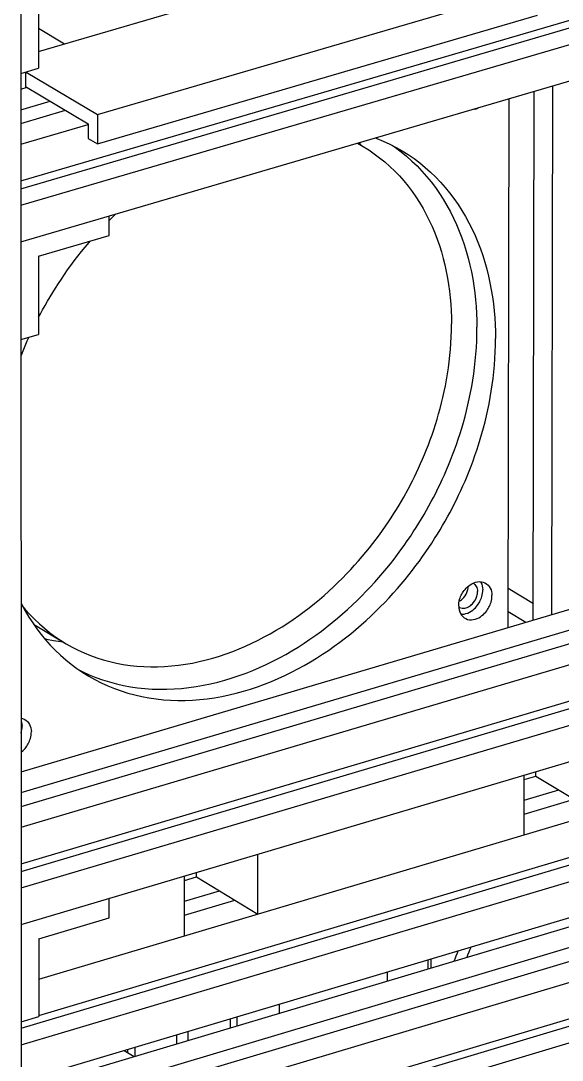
# Model space of a CAD drawing. Header units: millimetres. Extents: x -320 to 345, y -425 to 415.
# Drawn here: x -16.7 to 85.8, y -74.6 to 122.2 of the extents above; entities that cross this region are included whole.
import ezdxf

# ---------------------------------------------------------------- set-up
doc = ezdxf.new("R2010")
doc.units = ezdxf.units.MM
doc.layers.add('VISIBLE', color=7, linetype='Continuous')

msp = doc.modelspace()

# ---------------------------------------------------------------- linework, layer by layer
at = {"layer": 'VISIBLE'}
for p, q in [((-16.67, 91.93), (306.02, 186.43)), ((-16.67, 90.42), (302.44, 183.89)), ((-16.66, 87.3), (305.98, 181.83)), ((-16.66, 80.36), (305.93, 174.95)), ((-16.69, 149.35), (-16.59, -96.13)), ((-13.33, 116.42), (72.27, 141.43)), ((-13.33, 128.05), (-13.33, 113.21)), ((-2.2, 104.45), (81.13, 128.84)), ((-2.2, 98.9), (81.12, 123.29)), ((-13.33, 120.79), (-8.42, 117.86)), ((-16.67, 112.23), (-13.33, 113.21)), ((-16.67, 112.23), (-16.67, 112.23)), ((-15.82, 112.48), (-15.82, 109.8)), ((-15.7, 112.51), (-2.2, 104.45)), ((-13.33, 113.21), (-13.33, 113.21)), ((-16.67, 109.28), (-15.51, 109.62)), ((-15.82, 109.8), (-3.96, 102.72)), ((-15.82, 109.8), (-15.82, 109.8)), ((80.31, 8.78), (80.5, 108.85)), ((83.82, 9.82), (84.02, 109.88)), ((-16.67, 105.38), (-11.13, 107)), ((75.55, 7.37), (75.72, 107.44)), ((-16.67, 102.78), (-8.21, 105.26)), ((-2.2, 104.45), (-2.2, 98.9)), ((69.06, 105.49), (69.11, 105.49)), ((69.11, 105.49), (69.48, 105.57)), ((69.48, 105.57), (69.83, 105.7)), ((69.83, 105.7), (69.94, 105.75)), ((-16.67, 98.88), (-3.96, 102.6)), ((-3.96, 102.72), (-3.96, 99.94)), ((-3.96, 102.72), (-3.96, 102.72)), ((-16.67, 98.88), (-16.67, 98.88)), ((-3.96, 99.94), (-2.2, 98.9)), ((-3.96, 99.94), (-3.96, 99.94)), ((47.05, 99.04), (48.09, 98.44)), ((47.08, 99.05), (48.09, 98.44)), ((47.33, 99.12), (47.6, 98.74)), ((48.09, 98.44), (49.17, 97.77)), ((50.43, 100.03), (50.67, 99.94)), ((50.67, 99.94), (51.91, 99.43)), ((51.91, 99.43), (53.14, 98.86)), ((53.14, 98.86), (54.33, 98.25)), ((53.66, 98.59), (54.23, 98.2)), ((49.17, 97.77), (50.22, 97.05)), ((50.22, 97.05), (51.23, 96.29)), ((54.23, 98.2), (55.3, 97.4)), ((54.33, 98.25), (55.5, 97.58)), ((55.3, 97.4), (56.34, 96.55)), ((55.5, 97.58), (56.64, 96.87)), ((55.5, 97.58), (55.5, 97.58)), ((56.34, 96.55), (57.34, 95.66)), ((56.64, 96.87), (57.74, 96.11)), ((51.23, 96.29), (52.21, 95.49)), ((52.21, 95.49), (53.16, 94.65)), ((53.16, 94.65), (54.08, 93.76)), ((57.34, 95.66), (58.31, 94.73)), ((57.74, 96.11), (58.81, 95.31)), ((58.31, 94.73), (59.24, 93.76)), ((58.81, 95.31), (59.85, 94.46)), ((59.85, 94.46), (60.85, 93.57)), ((54.08, 93.76), (54.96, 92.85)), ((54.96, 92.85), (55.8, 91.9)), ((59.24, 93.76), (60.12, 92.76)), ((60.12, 92.76), (60.97, 91.72)), ((60.85, 93.57), (61.82, 92.64)), ((61.82, 92.64), (62.74, 91.67)), ((-16.67, 91.93), (-16.67, 91.93)), ((55.8, 91.9), (56.6, 90.91)), ((56.6, 90.91), (57.37, 89.89)), ((60.97, 91.72), (61.78, 90.64)), ((61.78, 90.64), (62.55, 89.54)), ((62.74, 91.67), (63.63, 90.67)), ((63.63, 90.67), (64.48, 89.63)), ((57.37, 89.89), (58.1, 88.85)), ((58.1, 88.85), (58.79, 87.78)), ((62.55, 89.54), (63.28, 88.41)), ((64.48, 89.63), (65.29, 88.55)), ((-16.66, 87.3), (-16.66, 87.3)), ((58.79, 87.78), (59.44, 86.68)), ((59.44, 86.68), (60.05, 85.56)), ((63.28, 88.41), (63.97, 87.25)), ((63.97, 87.25), (64.61, 86.06)), ((65.29, 88.55), (66.06, 87.45)), ((66.06, 87.45), (66.79, 86.32)), ((0.04, 81.55), (0.04, 85.25)), ((0.04, 85.25), (0.04, 85.25)), ((0.24, 84.61), (1.11, 85.47)), ((1.11, 85.47), (1.25, 85.61)), ((60.05, 85.56), (60.62, 84.42)), ((64.61, 86.06), (65.22, 84.86)), ((65.22, 84.86), (65.78, 83.63)), ((65.22, 84.86), (65.78, 83.63)), ((66.79, 86.32), (67.47, 85.16)), ((67.47, 85.16), (68.12, 83.98)), ((0.04, 84.41), (0.24, 84.61)), ((60.62, 84.42), (61.16, 83.25)), ((61.16, 83.25), (61.65, 82.08)), ((65.78, 83.63), (66.3, 82.39)), ((65.78, 83.63), (66.3, 82.39)), ((68.12, 83.98), (68.72, 82.77)), ((68.72, 82.77), (69.29, 81.54)), ((-13.32, 77.63), (0.04, 81.55)), ((0.04, 81.55), (0.04, 81.55)), ((61.65, 82.08), (62.11, 80.88)), ((62.11, 80.88), (62.53, 79.68)), ((66.3, 82.39), (66.78, 81.13)), ((66.78, 81.13), (67.23, 79.86)), ((66.78, 81.13), (67.23, 79.86)), ((69.29, 81.54), (69.81, 80.3)), ((-16.66, 80.36), (-16.66, 80.36)), ((-5.21, 78.5), (-4.5, 79.38)), ((-4.5, 79.38), (-3.77, 80.25)), ((-3.77, 80.25), (-3.56, 80.49)), ((62.53, 79.68), (62.91, 78.46)), ((67.23, 79.86), (67.63, 78.57)), ((69.81, 80.3), (70.29, 79.04)), ((70.29, 79.04), (70.73, 77.77)), ((-13.32, 77.63), (-13.31, 62.83)), ((-13.32, 77.63), (-13.32, 77.63)), ((-7.2, 75.89), (-6.56, 76.76)), ((-6.56, 76.76), (-5.9, 77.63)), ((-5.9, 77.63), (-5.21, 78.5)), ((62.91, 78.46), (63.25, 77.23)), ((63.25, 77.23), (63.56, 76)), ((67.63, 78.57), (67.99, 77.27)), ((67.99, 77.27), (68.32, 75.97)), ((70.73, 77.77), (71.13, 76.48)), ((-8.43, 74.17), (-7.83, 75.03)), ((-7.83, 75.03), (-7.2, 75.89)), ((63.56, 76), (63.83, 74.76)), ((68.32, 75.97), (68.6, 74.66)), ((68.32, 75.97), (68.6, 74.66)), ((71.13, 76.48), (71.5, 75.18)), ((71.5, 75.18), (71.82, 73.88)), ((71.5, 75.18), (71.82, 73.88)), ((-9.57, 72.47), (-9.01, 73.31)), ((-9.01, 73.31), (-8.43, 74.17)), ((63.83, 74.76), (64.07, 73.51)), ((64.07, 73.51), (64.27, 72.27)), ((68.6, 74.66), (68.85, 73.35)), ((68.85, 73.35), (69.07, 72.03)), ((71.82, 73.88), (72.11, 72.57)), ((71.82, 73.88), (72.11, 72.57)), ((-16.62, -19.95), (293.39, 71.93)), ((-10.63, 70.78), (-10.11, 71.62)), ((-10.11, 71.62), (-9.57, 72.47)), ((64.27, 72.27), (64.44, 71.02)), ((64.44, 71.02), (64.58, 69.77)), ((69.07, 72.03), (69.25, 70.72)), ((72.11, 72.57), (72.36, 71.26)), ((72.36, 71.26), (72.57, 69.94)), ((-16.62, -23.89), (297.8, 69.34)), ((-12.09, 68.31), (-11.63, 69.13)), ((-11.63, 69.13), (-11.14, 69.95)), ((-11.14, 69.95), (-10.63, 70.78)), ((64.58, 69.77), (64.69, 68.53)), ((69.25, 70.72), (69.39, 69.4)), ((69.39, 69.4), (69.5, 68.09)), ((72.57, 69.94), (72.75, 68.63)), ((-16.62, -26.52), (300.74, 67.61)), ((-12.98, 66.7), (-12.55, 67.5)), ((-12.55, 67.5), (-12.09, 68.31)), ((64.69, 68.53), (64.76, 67.29)), ((64.76, 67.29), (64.81, 66.05)), ((69.5, 68.09), (69.58, 66.78)), ((72.75, 68.63), (72.9, 67.31)), ((72.9, 67.31), (73.01, 66)), ((-16.62, -30.46), (305.15, 65.02)), ((-13.31, 66.07), (-12.98, 66.7)), ((64.81, 66.05), (64.83, 64.83)), ((69.58, 66.78), (69.63, 65.48)), ((69.63, 65.48), (69.65, 64.18)), ((73.01, 66), (73.09, 64.69)), ((64.78, 62.39), (64.82, 63.6)), ((64.82, 63.6), (64.83, 64.83)), ((69.64, 62.89), (69.65, 64.18)), ((73.09, 64.69), (73.14, 63.38)), ((73.14, 63.38), (73.16, 62.09)), ((-16.66, 61.85), (-13.31, 62.83)), ((-16.66, 61.85), (-16.66, 61.85)), ((-15.88, 60.68), (-15.48, 61.59)), ((-15.48, 61.59), (-15.17, 62.28)), ((-13.31, 62.83), (-13.31, 62.83)), ((64.64, 60), (64.72, 61.19)), ((64.72, 61.19), (64.78, 62.39)), ((69.54, 60.34), (69.6, 61.61)), ((69.6, 61.61), (69.64, 62.89)), ((73.15, 60.8), (73.16, 62.09)), ((-16.65, 58.8), (-16.27, 59.75)), ((-16.27, 59.75), (-15.88, 60.68)), ((64.53, 58.82), (64.64, 60)), ((69.34, 57.83), (69.45, 59.08)), ((69.45, 59.08), (69.54, 60.34)), ((73.05, 58.25), (73.11, 59.52)), ((73.11, 59.52), (73.15, 60.8)), ((-16.65, 58.79), (-16.65, 58.8)), ((-16.62, -37.37), (305.1, 58.16)), ((64.25, 56.49), (64.4, 57.65)), ((64.4, 57.65), (64.53, 58.82)), ((69.2, 56.6), (69.34, 57.83)), ((72.96, 56.99), (73.05, 58.25)), ((-16.62, -38.82), (301.54, 55.67)), ((63.89, 54.22), (64.08, 55.35)), ((64.08, 55.35), (64.25, 56.49)), ((68.86, 54.17), (69.04, 55.38)), ((69.04, 55.38), (69.2, 56.6)), ((72.7, 54.51), (72.84, 55.74)), ((72.84, 55.74), (72.96, 56.99)), ((-16.61, -41.97), (305.07, 53.6)), ((63.68, 53.11), (63.89, 54.22)), ((68.66, 52.98), (68.86, 54.17)), ((72.36, 52.08), (72.54, 53.29)), ((72.54, 53.29), (72.7, 54.51)), ((63.21, 50.92), (63.45, 52.01)), ((63.45, 52.01), (63.68, 53.11)), ((68.2, 50.65), (68.44, 51.81)), ((68.44, 51.81), (68.66, 52.98)), ((72.16, 50.89), (72.36, 52.08)), ((62.68, 48.81), (62.95, 49.86)), ((62.95, 49.86), (63.21, 50.92)), ((67.67, 48.38), (67.94, 49.5)), ((67.94, 49.5), (68.2, 50.65)), ((71.7, 48.55), (71.94, 49.71)), ((71.94, 49.71), (72.16, 50.89)), ((62.1, 46.76), (62.4, 47.77)), ((62.4, 47.77), (62.68, 48.81)), ((67.09, 46.18), (67.39, 47.27)), ((67.39, 47.27), (67.67, 48.38)), ((71.18, 46.28), (71.45, 47.41)), ((71.45, 47.41), (71.7, 48.55)), ((-16.61, -48.88), (305.02, 46.75)), ((61.47, 44.77), (61.79, 45.76)), ((61.79, 45.76), (62.1, 46.76)), ((66.77, 45.11), (67.09, 46.18)), ((70.89, 45.17), (71.18, 46.28)), ((60.8, 42.86), (61.14, 43.81)), ((61.14, 43.81), (61.47, 44.77)), ((66.11, 43.01), (66.45, 44.05)), ((66.45, 44.05), (66.77, 45.11)), ((70.28, 43.01), (70.59, 44.08)), ((70.59, 44.08), (70.89, 45.17)), ((60.1, 41.02), (60.46, 41.93)), ((60.46, 41.93), (60.8, 42.86)), ((65.4, 40.99), (65.76, 41.99)), ((65.76, 41.99), (66.11, 43.01)), ((69.61, 40.92), (69.95, 41.95)), ((69.95, 41.95), (70.28, 43.01)), ((59.37, 39.24), (59.74, 40.12)), ((59.74, 40.12), (60.1, 41.02)), ((64.66, 39.05), (65.04, 40.01)), ((65.04, 40.01), (65.4, 40.99)), ((68.91, 38.9), (69.27, 39.9)), ((69.27, 39.9), (69.61, 40.92)), ((58.22, 36.71), (58.61, 37.53)), ((58.61, 37.53), (58.99, 38.38)), ((58.99, 38.38), (59.37, 39.24)), ((63.89, 37.17), (64.28, 38.1)), ((64.28, 38.1), (64.66, 39.05)), ((68.16, 36.95), (68.54, 37.91)), ((68.54, 37.91), (68.91, 38.9)), ((57.44, 35.1), (57.83, 35.9)), ((57.83, 35.9), (58.22, 36.71)), ((63.09, 35.37), (63.49, 36.26)), ((63.49, 36.26), (63.89, 37.17)), ((67.39, 35.07), (67.78, 36)), ((67.78, 36), (68.16, 36.95)), ((55.8, 32.04), (56.64, 33.56)), ((56.64, 33.56), (57.44, 35.1)), ((61.85, 32.8), (62.26, 33.64)), ((62.26, 33.64), (62.68, 34.5)), ((62.68, 34.5), (63.09, 35.37)), ((66.59, 33.27), (66.99, 34.16)), ((66.99, 34.16), (67.39, 35.07)), ((55.36, 31.27), (55.8, 32.04)), ((61, 31.18), (61.43, 31.98)), ((61.43, 31.98), (61.85, 32.8)), ((65.35, 30.7), (65.77, 31.54)), ((65.77, 31.54), (66.18, 32.4)), ((66.18, 32.4), (66.59, 33.27)), ((53.93, 28.92), (54.42, 29.71)), ((54.42, 29.71), (54.9, 30.49)), ((54.9, 30.49), (55.36, 31.27)), ((59.65, 28.76), (60.12, 29.57)), ((60.12, 29.57), (60.57, 30.38)), ((60.57, 30.38), (61, 31.18)), ((64.5, 29.08), (64.93, 29.88)), ((64.93, 29.88), (65.35, 30.7)), ((52.89, 27.32), (53.42, 28.12)), ((53.42, 28.12), (53.93, 28.92)), ((58.66, 27.11), (59.17, 27.94)), ((59.17, 27.94), (59.65, 28.76)), ((63.62, 27.47), (64.07, 28.28)), ((64.07, 28.28), (64.5, 29.08)), ((51.18, 24.89), (51.77, 25.7)), ((51.77, 25.7), (52.34, 26.51)), ((52.34, 26.51), (52.89, 27.32)), ((57.6, 25.43), (58.14, 26.27)), ((58.14, 26.27), (58.66, 27.11)), ((62.17, 25.01), (62.67, 25.84)), ((62.67, 25.84), (63.15, 26.66)), ((63.15, 26.66), (63.62, 27.47)), ((-13.28, -59.24), (270.7, 25.29)), ((49.95, 23.25), (50.58, 24.07)), ((50.58, 24.07), (51.18, 24.89)), ((55.87, 22.88), (56.47, 23.74)), ((56.47, 23.74), (57.04, 24.59)), ((57.04, 24.59), (57.6, 25.43)), ((61.1, 23.33), (61.64, 24.17)), ((61.64, 24.17), (62.17, 25.01)), ((48.64, 21.6), (49.3, 22.43)), ((49.3, 22.43), (49.95, 23.25)), ((54.61, 21.16), (55.25, 22.02)), ((55.25, 22.02), (55.87, 22.88)), ((59.97, 21.64), (60.55, 22.49)), ((60.55, 22.49), (61.1, 23.33)), ((46.5, 19.12), (47.24, 19.95)), ((47.24, 19.95), (47.95, 20.77)), ((47.95, 20.77), (48.64, 21.6)), ((53.26, 19.42), (53.95, 20.29)), ((53.95, 20.29), (54.61, 21.16)), ((58.11, 19.06), (58.75, 19.92)), ((58.75, 19.92), (59.37, 20.78)), ((59.37, 20.78), (59.97, 21.64)), ((-13.27, -66.11), (270.66, 18.47)), ((44.97, 17.48), (45.75, 18.3)), ((45.75, 18.3), (46.5, 19.12)), ((51.83, 17.68), (52.56, 18.55)), ((52.56, 18.55), (53.26, 19.42)), ((56.76, 17.32), (57.45, 18.19)), ((57.45, 18.19), (58.11, 19.06)), ((-16.6, -68.53), (267.12, 16)), ((42.5, 15.03), (43.34, 15.84)), ((43.34, 15.84), (44.17, 16.66)), ((44.17, 16.66), (44.97, 17.48)), ((49.51, 15.06), (50.3, 15.93)), ((50.3, 15.93), (51.08, 16.81)), ((51.08, 16.81), (51.83, 17.68)), ((55.33, 15.58), (56.06, 16.45)), ((56.06, 16.45), (56.76, 17.32)), ((68.69, 15.63), (69.03, 15.79)), ((69.03, 15.79), (69.38, 15.91)), ((69.38, 15.91), (69.74, 15.99)), ((69.74, 15.99), (70.11, 16.03)), ((70.11, 16.03), (70.48, 16.01)), ((70.32, 16.02), (70.41, 15.87)), ((70.41, 15.87), (70.55, 15.54)), ((70.48, 16.01), (70.83, 15.93)), ((70.48, 16.01), (70.83, 15.93)), ((70.83, 15.93), (71.16, 15.8)), ((70.83, 15.93), (71.16, 15.8)), ((71.16, 15.8), (71.47, 15.62)), ((-16.6, -71.69), (270.63, 13.92)), ((40.73, 13.43), (41.63, 14.23)), ((41.63, 14.23), (42.5, 15.03)), ((47.84, 13.33), (48.69, 14.2)), ((48.69, 14.2), (49.51, 15.06)), ((53.01, 12.96), (53.81, 13.83)), ((53.81, 13.83), (54.58, 14.7)), ((54.58, 14.7), (55.33, 15.58)), ((66.78, 13.66), (66.9, 13.88)), ((66.9, 13.88), (67.04, 14.1)), ((67.04, 14.1), (67.2, 14.33)), ((67.2, 14.33), (67.39, 14.56)), ((67.39, 14.56), (67.6, 14.79)), ((67.6, 14.79), (67.83, 15.02)), ((67.61, 13.66), (67.75, 13.98)), ((67.75, 13.98), (67.88, 14.35)), ((67.83, 15.02), (68.09, 15.24)), ((67.88, 14.35), (67.93, 14.55)), ((67.93, 14.55), (67.97, 14.77)), ((67.97, 14.77), (67.99, 14.99)), ((67.99, 14.99), (68, 15.16)), ((68.09, 15.24), (68.38, 15.45)), ((68.38, 15.45), (68.69, 15.63)), ((68.92, 15.74), (69.05, 15.66)), ((68.92, 15.74), (69.05, 15.66)), ((69.05, 15.66), (69.23, 15.5)), ((69.05, 15.66), (69.05, 15.66)), ((69.23, 15.5), (69.39, 15.32)), ((69.39, 15.32), (69.52, 15.11)), ((69.52, 15.11), (69.62, 14.89)), ((69.62, 14.89), (69.69, 14.65)), ((69.69, 14.65), (69.73, 14.41)), ((69.72, 13.71), (69.75, 13.94)), ((69.73, 14.41), (69.75, 14.17)), ((69.75, 13.94), (69.75, 14.17)), ((70.55, 15.54), (70.66, 15.2)), ((70.65, 13.52), (70.7, 13.83)), ((70.66, 15.2), (70.72, 14.85)), ((70.7, 13.83), (70.74, 14.16)), ((70.72, 14.85), (70.74, 14.5)), ((70.74, 14.16), (70.74, 14.5)), ((71.47, 15.62), (71.74, 15.39)), ((71.47, 15.62), (71.47, 15.62)), ((71.74, 15.39), (71.97, 15.12)), ((71.97, 15.12), (72.16, 14.82)), ((72.16, 14.82), (72.31, 14.49)), ((72.31, 14.49), (72.41, 14.15)), ((72.41, 14.15), (72.47, 13.8)), ((72.47, 13.8), (72.49, 13.45)), ((75.56, 14.77), (80.32, 11.92)), ((-16.64, 11.91), (-16.51, 11.67)), ((-16.6, -80.24), (292.98, 12.11)), ((37.91, 11.1), (38.88, 11.87)), ((38.88, 11.87), (39.82, 12.65)), ((39.82, 12.65), (40.73, 13.43)), ((46.08, 11.62), (46.97, 12.47)), ((46.97, 12.47), (47.84, 13.33)), ((51.34, 11.23), (52.19, 12.09)), ((52.19, 12.09), (53.01, 12.96)), ((66.21, 11.72), (66.24, 12.05)), ((66.24, 12.05), (66.3, 12.36)), ((66.29, 12.31), (66.3, 12.31)), ((66.3, 12.36), (66.37, 12.66)), ((66.3, 12.31), (66.51, 12.44)), ((66.37, 12.66), (66.46, 12.94)), ((66.46, 12.94), (66.56, 13.2)), ((66.51, 12.44), (66.71, 12.58)), ((66.56, 13.2), (66.67, 13.44)), ((66.67, 13.44), (66.78, 13.66)), ((66.71, 12.58), (66.88, 12.73)), ((66.88, 12.73), (67.04, 12.89)), ((67.04, 12.89), (67.19, 13.05)), ((67.19, 13.05), (67.43, 13.36)), ((67.43, 13.36), (67.61, 13.66)), ((68.63, 11.68), (68.8, 11.84)), ((68.8, 11.84), (68.94, 12)), ((68.94, 12), (69.18, 12.31)), ((69.18, 12.31), (69.36, 12.61)), ((69.36, 12.61), (69.51, 12.93)), ((69.51, 12.93), (69.63, 13.3)), ((69.63, 13.3), (69.68, 13.5)), ((69.68, 13.5), (69.72, 13.71)), ((69.9, 11.78), (70.05, 12)), ((70.05, 12), (70.17, 12.22)), ((70.17, 12.22), (70.28, 12.44)), ((70.28, 12.44), (70.39, 12.68)), ((70.39, 12.68), (70.49, 12.94)), ((70.49, 12.94), (70.57, 13.22)), ((70.57, 13.22), (70.65, 13.52)), ((72.14, 11.63), (72.24, 11.89)), ((72.24, 11.89), (72.32, 12.17)), ((72.32, 12.17), (72.4, 12.46)), ((72.4, 12.46), (72.46, 12.78)), ((72.46, 12.78), (72.49, 13.11)), ((72.49, 13.11), (72.49, 13.45)), ((80.32, 11.92), (80.32, 11.92)), ((-16.51, 11.67), (-15.86, 10.49)), ((-16.51, 11.67), (-15.86, 10.49)), ((-16.4, 11.46), (-15.83, 10.77)), ((-15.86, 10.49), (-15.17, 9.33)), ((-15.83, 10.77), (-14.98, 9.82)), ((35.92, 9.61), (36.93, 10.35)), ((36.93, 10.35), (37.91, 11.1)), ((43.25, 9.1), (44.22, 9.93)), ((44.22, 9.93), (45.16, 10.77)), ((45.16, 10.77), (46.08, 11.62)), ((49.58, 9.51), (50.47, 10.37)), ((50.47, 10.37), (51.34, 11.23)), ((66.2, 11.38), (66.21, 11.72)), ((66.2, 11.38), (66.23, 11.03)), ((66.21, 11.23), (66.36, 11.14)), ((66.23, 11.03), (66.29, 10.68)), ((66.29, 10.68), (66.39, 10.34)), ((66.36, 11.14), (66.58, 11.06)), ((66.39, 10.34), (66.54, 10.01)), ((66.54, 10.01), (66.73, 9.7)), ((66.58, 11.06), (66.83, 11.01)), ((66.63, 9.86), (66.84, 9.85)), ((66.83, 11.01), (67.08, 10.99)), ((66.84, 9.85), (67.21, 9.89)), ((67.08, 10.99), (67.33, 11.02)), ((67.21, 9.89), (67.57, 9.97)), ((67.33, 11.02), (67.58, 11.07)), ((67.57, 9.97), (67.92, 10.09)), ((67.58, 11.07), (67.82, 11.16)), ((67.82, 11.16), (68.05, 11.26)), ((67.92, 10.09), (68.25, 10.25)), ((68.05, 11.26), (68.26, 11.39)), ((68.25, 10.25), (68.57, 10.43)), ((68.26, 11.39), (68.46, 11.53)), ((68.46, 11.53), (68.63, 11.68)), ((68.57, 10.43), (68.85, 10.64)), ((68.85, 10.64), (69.11, 10.86)), ((69.11, 10.86), (69.35, 11.09)), ((69.35, 11.09), (69.56, 11.32)), ((69.56, 11.32), (69.74, 11.55)), ((69.74, 11.55), (69.9, 11.78)), ((70.86, 9.81), (71.1, 10.04)), ((71.1, 10.04), (71.31, 10.27)), ((71.31, 10.27), (71.49, 10.5)), ((71.49, 10.5), (71.66, 10.73)), ((71.66, 10.73), (71.8, 10.95)), ((71.8, 10.95), (71.92, 11.17)), ((71.92, 11.17), (72.03, 11.39)), ((72.03, 11.39), (72.14, 11.63)), ((75.55, 10.35), (78.89, 8.35)), ((-16.6, -84.2), (297.38, 9.5)), ((-15.17, 9.33), (-14.44, 8.2)), ((-14.98, 9.82), (-14.1, 8.91)), ((-14.44, 8.2), (-13.66, 7.1)), ((-14.44, 8.2), (-13.66, 7.1)), ((-14.3, 8), (-8.09, 4.26)), ((-14.1, 8.91), (-13.18, 8.03)), ((-13.18, 8.03), (-12.23, 7.19)), ((32.76, 7.49), (33.83, 8.18)), ((33.83, 8.18), (34.89, 8.89)), ((34.89, 8.89), (35.92, 9.61)), ((41.24, 7.47), (42.26, 8.28)), ((42.26, 8.28), (43.25, 9.1)), ((47.72, 7.83), (48.66, 8.67)), ((48.66, 8.67), (49.58, 9.51)), ((66.73, 9.7), (66.96, 9.43)), ((66.96, 9.43), (67.23, 9.2)), ((67.23, 9.2), (67.23, 9.2)), ((67.23, 9.2), (67.53, 9.02)), ((67.53, 9.02), (67.87, 8.89)), ((67.87, 8.89), (68.22, 8.82)), ((68.22, 8.82), (68.59, 8.8)), ((68.59, 8.8), (68.96, 8.83)), ((68.96, 8.83), (69.32, 8.92)), ((69.32, 8.92), (69.67, 9.04)), ((69.67, 9.04), (70, 9.2)), ((70, 9.2), (70.32, 9.38)), ((70.32, 9.38), (70.6, 9.59)), ((70.6, 9.59), (70.86, 9.81)), ((-16.6, -86.84), (300.32, 7.77)), ((-16.6, -78.55), (270.58, 7.1)), ((-13.66, 7.1), (-12.85, 6.03)), ((-12.85, 6.03), (-12, 5)), ((-12.23, 7.19), (-11.24, 6.39)), ((-11.24, 6.39), (-10.22, 5.64)), ((29.4, 5.55), (30.54, 6.17)), ((30.54, 6.17), (31.66, 6.82)), ((31.66, 6.82), (32.76, 7.49)), ((39.13, 5.89), (40.2, 6.67)), ((40.2, 6.67), (41.24, 7.47)), ((44.74, 5.37), (45.76, 6.17)), ((45.76, 6.17), (46.75, 6.99)), ((46.75, 6.99), (47.72, 7.83)), ((-16.6, -90.8), (304.73, 5.16)), ((-12.2, 5.25), (-11.81, 5.16)), ((-12, 5), (-11.1, 4)), ((-11.81, 5.16), (-10.47, 4.91)), ((-11.1, 4), (-10.17, 3.03)), ((-10.47, 4.91), (-9.11, 4.71)), ((-10.22, 5.64), (-9.17, 4.93)), ((-9.17, 4.93), (-8.09, 4.26)), ((-9.11, 4.71), (-8.78, 4.68)), ((-8.09, 4.26), (-6.98, 3.63)), ((25.87, 3.82), (27.06, 4.37)), ((25.87, 3.82), (27.06, 4.37)), ((27.06, 4.37), (28.24, 4.95)), ((28.24, 4.95), (29.4, 5.55)), ((35.79, 3.65), (36.93, 4.38)), ((36.93, 4.38), (38.04, 5.13)), ((38.04, 5.13), (39.13, 5.89)), ((42.63, 3.79), (43.7, 4.57)), ((43.7, 4.57), (44.74, 5.37)), ((-10.17, 3.03), (-9.2, 2.11)), ((-9.2, 2.11), (-8.19, 1.22)), ((-6.98, 3.63), (-5.84, 3.05)), ((-5.84, 3.05), (-4.68, 2.52)), ((-4.68, 2.52), (-3.5, 2.04)), ((-3.5, 2.04), (-2.29, 1.61)), ((20.92, 1.94), (22.18, 2.36)), ((22.18, 2.36), (23.42, 2.82)), ((23.42, 2.82), (24.65, 3.3)), ((24.65, 3.3), (25.87, 3.82)), ((24.65, 3.3), (25.87, 3.82)), ((32.25, 1.6), (33.45, 2.26)), ((33.45, 2.26), (34.64, 2.95)), ((34.64, 2.95), (35.79, 3.65)), ((39.29, 1.55), (40.43, 2.28)), ((40.43, 2.28), (41.54, 3.02)), ((41.54, 3.02), (42.63, 3.79)), ((-8.19, 1.22), (-7.15, 0.38)), ((-7.15, 0.38), (-6.08, -0.42)), ((-2.29, 1.61), (-1.07, 1.22)), ((-1.07, 1.22), (0.17, 0.89)), ((0.17, 0.89), (1.43, 0.6)), ((1.43, 0.6), (2.71, 0.37)), ((2.71, 0.37), (3.99, 0.18)), ((3.99, 0.18), (5.29, 0.04)), ((5.29, 0.04), (6.59, -0.05)), ((10.53, -0.03), (11.84, 0.07)), ((11.84, 0.07), (13.16, 0.21)), ((13.16, 0.21), (14.47, 0.4)), ((14.47, 0.4), (15.78, 0.62)), ((15.78, 0.62), (17.08, 0.89)), ((17.08, 0.89), (18.37, 1.21)), ((18.37, 1.21), (19.65, 1.55)), ((19.65, 1.55), (20.92, 1.94)), ((28.52, -0.22), (29.78, 0.36)), ((29.78, 0.36), (31.03, 0.97)), ((31.03, 0.97), (32.25, 1.6)), ((35.75, -0.5), (36.95, 0.16)), ((36.95, 0.16), (38.13, 0.84)), ((38.13, 0.84), (39.29, 1.55)), ((-14.88, -97.18), (304.68, -1.68)), ((-6.08, -0.42), (-4.97, -1.17)), ((-5.81, -0.6), (-4.95, -1.03)), ((-4.97, -1.17), (-3.83, -1.88)), ((-4.95, -1.03), (-3.73, -1.59)), ((-3.83, -1.88), (-3.83, -1.88)), ((-3.83, -1.88), (-2.66, -2.53)), ((-3.73, -1.59), (-2.48, -2.1)), ((6.59, -0.05), (7.9, -0.09)), ((7.9, -0.09), (9.21, -0.09)), ((9.21, -0.09), (10.53, -0.03)), ((23.3, -2.21), (24.63, -1.76)), ((23.3, -2.21), (24.63, -1.76)), ((24.63, -1.76), (25.94, -1.28)), ((24.63, -1.76), (25.94, -1.28)), ((25.94, -1.28), (27.24, -0.77)), ((27.24, -0.77), (28.52, -0.22)), ((32.02, -2.33), (33.28, -1.75)), ((33.28, -1.75), (34.53, -1.14)), ((34.53, -1.14), (35.75, -0.5)), ((-2.66, -2.53), (-1.46, -3.14)), ((-2.48, -2.1), (-1.2, -2.56)), ((-1.46, -3.14), (-0.23, -3.7)), ((-1.2, -2.56), (0.09, -2.97)), ((-0.23, -3.7), (1.02, -4.21)), ((0.09, -2.97), (1.4, -3.32)), ((1.4, -3.32), (2.73, -3.62)), ((2.73, -3.62), (4.08, -3.87)), ((4.08, -3.87), (5.43, -4.07)), ((15.11, -4.04), (16.49, -3.84)), ((16.49, -3.84), (17.87, -3.6)), ((17.87, -3.6), (19.24, -3.31)), ((17.87, -3.6), (19.24, -3.31)), ((19.24, -3.31), (20.61, -2.98)), ((20.61, -2.98), (21.96, -2.61)), ((21.96, -2.61), (23.3, -2.21)), ((26.8, -4.31), (28.13, -3.87)), ((28.13, -3.87), (29.44, -3.39)), ((29.44, -3.39), (30.74, -2.87)), ((30.74, -2.87), (32.02, -2.33)), ((-13.68, -98.24), (301.12, -4.14)), ((1.02, -4.21), (2.29, -4.67)), ((2.29, -4.67), (3.58, -5.08)), ((3.58, -5.08), (4.9, -5.43)), ((4.9, -5.43), (6.23, -5.73)), ((5.43, -4.07), (6.8, -4.22)), ((6.23, -5.73), (7.57, -5.98)), ((6.8, -4.22), (8.17, -4.31)), ((8.17, -4.31), (9.56, -4.35)), ((9.56, -4.35), (10.94, -4.35)), ((10.94, -4.35), (12.33, -4.29)), ((12.33, -4.29), (13.72, -4.19)), ((13.72, -4.19), (15.11, -4.04)), ((19.99, -5.95), (21.37, -5.7)), ((21.37, -5.7), (22.74, -5.42)), ((22.74, -5.42), (24.1, -5.09)), ((24.1, -5.09), (25.46, -4.72)), ((25.46, -4.72), (26.8, -4.31)), ((-13.68, -101.41), (304.65, -6.23)), ((7.57, -5.98), (8.93, -6.18)), ((8.93, -6.18), (10.29, -6.32)), ((10.29, -6.32), (11.67, -6.42)), ((11.67, -6.42), (13.05, -6.46)), ((13.05, -6.46), (14.44, -6.46)), ((14.44, -6.46), (15.83, -6.4)), ((15.83, -6.4), (17.22, -6.3)), ((17.22, -6.3), (18.6, -6.14)), ((18.6, -6.14), (19.99, -5.95)), ((-16.63, -9.83), (-16.37, -9.89)), ((-16.63, -9.83), (-16.37, -9.89)), ((-16.63, -10.29), (-16.53, -10.62)), ((-16.53, -10.62), (-16.47, -10.97)), ((-16.48, -11.99), (-16.44, -11.66)), ((-16.47, -10.97), (-16.44, -11.32)), ((-16.44, -11.66), (-16.44, -11.32)), ((-16.37, -9.89), (-16.04, -10.01)), ((-16.37, -9.89), (-16.04, -10.01)), ((-16.04, -10.01), (-15.73, -10.2)), ((-16.04, -10.01), (-15.73, -10.2)), ((-15.73, -10.2), (-15.45, -10.43)), ((-15.73, -10.2), (-15.73, -10.2)), ((-15.45, -10.43), (-15.22, -10.7)), ((-15.22, -10.7), (-15.03, -11)), ((-15.03, -11), (-14.89, -11.33)), ((-14.89, -11.33), (-14.78, -11.67)), ((-14.78, -11.67), (-14.72, -12.02)), ((-16.63, -12.66), (-16.61, -12.6)), ((-16.61, -12.6), (-16.53, -12.3)), ((-16.53, -12.3), (-16.48, -11.99)), ((-14.95, -13.94), (-14.86, -13.66)), ((-14.86, -13.66), (-14.79, -13.36)), ((-14.79, -13.36), (-14.73, -13.04)), ((-14.73, -13.04), (-14.7, -12.71)), ((-14.72, -12.02), (-14.69, -12.37)), ((-14.7, -12.71), (-14.69, -12.37)), ((-16.09, -15.8), (-15.88, -15.56)), ((-15.88, -15.56), (-15.69, -15.33)), ((-15.69, -15.33), (-15.53, -15.1)), ((-15.53, -15.1), (-15.39, -14.88)), ((-15.39, -14.88), (-15.27, -14.66)), ((-15.27, -14.66), (-15.16, -14.44)), ((-15.16, -14.44), (-15.05, -14.2)), ((-15.05, -14.2), (-14.95, -13.94)), ((-16.62, -16.27), (-16.59, -16.25)), ((-16.59, -16.25), (-16.33, -16.02)), ((-16.33, -16.02), (-16.09, -15.8)), ((78.57, -31.9), (78.59, -20.57)), ((78.59, -21.43), (80.79, -20.78)), ((80.79, -20.78), (80.79, -19.92)), ((80.79, -20.78), (92.42, -27.78)), ((78.59, -25.36), (85.15, -23.4)), ((78.58, -27.97), (88.06, -25.15)), ((-16.62, -30.46), (-16.62, -30.46)), ((78.57, -31.9), (78.57, -31.9)), ((-16.62, -37.37), (-16.62, -37.37)), ((28.19, -46.9), (28.19, -35.56)), ((16.58, -39.87), (16.58, -39.01)), ((14.28, -51.04), (14.29, -39.69)), ((14.29, -40.55), (16.58, -39.87)), ((16.58, -39.87), (28.19, -46.9)), ((-16.61, -41.97), (-16.61, -41.97)), ((14.28, -44.48), (20.93, -42.51)), ((0.04, -47.61), (0.04, -43.93)), ((0.04, -43.93), (0.04, -43.93)), ((14.28, -47.11), (23.83, -44.26)), ((-16.61, -48.88), (-16.61, -48.88)), ((-13.28, -51.57), (0.04, -47.61)), ((0.04, -47.61), (0.04, -47.61)), ((14.28, -51.04), (14.28, -51.04)), ((-13.28, -51.57), (-13.27, -66.28)), ((-13.28, -51.57), (-13.28, -51.57)), ((65.5, -55.37), (65.72, -54.81)), ((65.72, -54.81), (65.94, -54.26)), ((65.94, -54.26), (66.1, -53.89)), ((67.78, -55.07), (67.93, -54.64)), ((67.93, -54.64), (68.15, -54.08)), ((68.15, -54.08), (68.37, -53.54)), ((68.37, -53.54), (68.53, -53.16)), ((60.39, -57.27), (60.39, -55.59)), ((60.96, -57.1), (60.96, -55.42)), ((65.35, -55.79), (65.5, -55.37)), ((52.69, -59.57), (52.69, -57.88)), ((32.25, -65.67), (32.25, -63.98)), ((-16.61, -67.28), (-13.27, -66.28)), ((-13.27, -66.28), (-13.27, -66.28)), ((22.97, -68.44), (22.97, -66.75)), ((24.29, -68.04), (24.29, -66.36)), ((-16.61, -67.28), (-16.61, -67.28)), ((12.83, -71.46), (12.83, -69.78)), ((15.01, -70.79), (15.01, -69.13)), ((15.01, -70.81), (15.01, -70.79)), ((2.9, -72.74), (4.76, -73.87)), ((3.55, -73.13), (3.55, -72.54)), ((4.88, -72.14), (4.88, -73.83))]:
    msp.add_line(p, q, dxfattribs=at)

doc.saveas('drawing.dxf')
